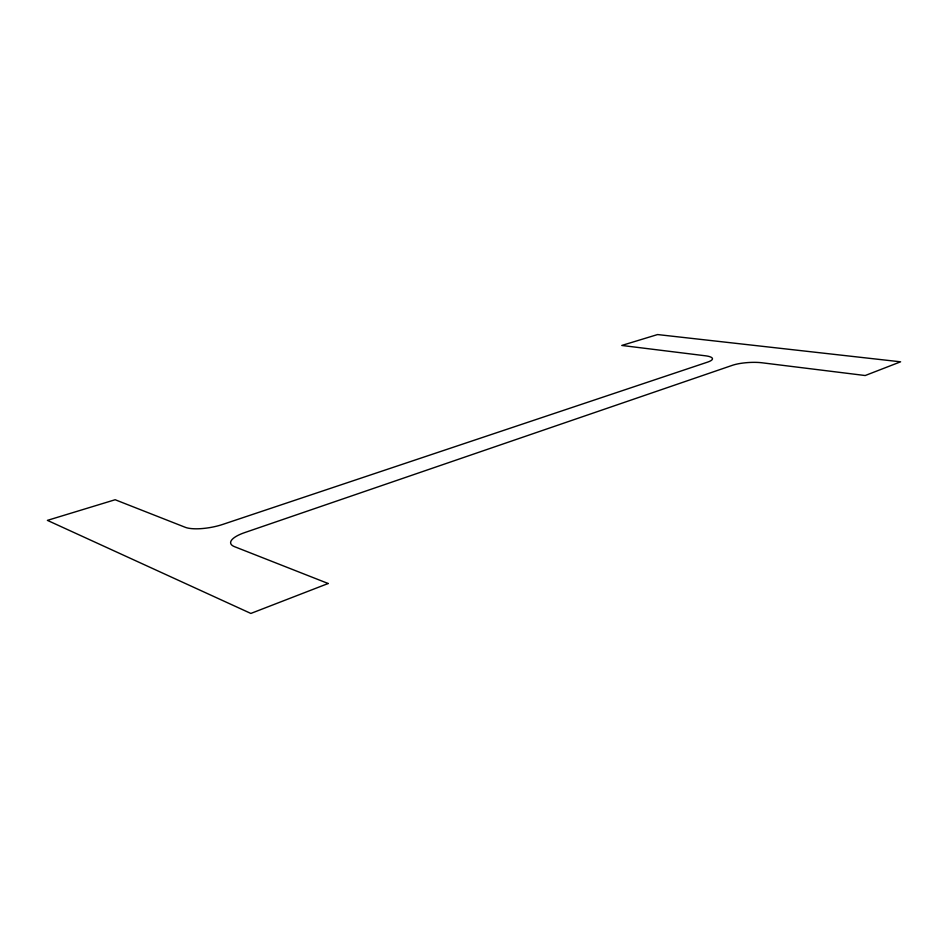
<?xml version="1.0" encoding="UTF-8"?>
<svg xmlns="http://www.w3.org/2000/svg" width="948" height="948" viewBox="0 0 948 948"><rect width="100%" height="100%" fill="white"/><g stroke="black" fill="none" stroke-linecap="round" stroke-linejoin="round"><path stroke-width="1.42" d="M328.174 583.506L250.853 613.439L47.4 520.369L115.158 499.738L185.227 527.289A27.634 8.046 -10.1 0 0 222.804 524.398L707.646 362.1A20.311 4.586 -4.2 0 0 705.359 355.784L621.781 345.451L657.568 334.561L900.6 361.816L865.192 375.526L762.05 362.788A21.283 4.93 -3.6 0 0 732.508 365.276L244.726 532.586A28.973 9.042 -9.7 0 0 234.535 546.676L328.174 583.506"/></g></svg>
